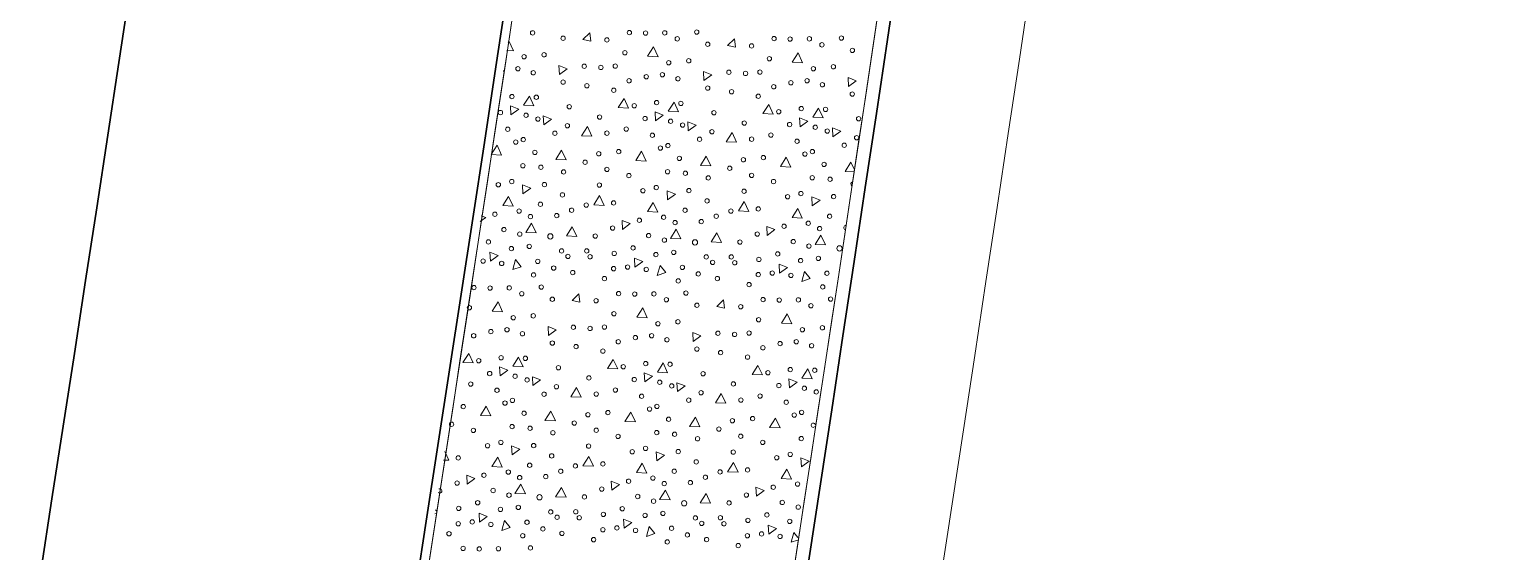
# Model space of a CAD drawing. Extents: x 2536801 to 2538856, y 7112140 to 7131569.
# Drawn here: x 2537604.8 to 2537715.5, y 7115386.2 to 7115425.4 of the extents above; entities that cross this region are included whole.
import ezdxf

# ---------------------------------------------------------------- set-up
doc = ezdxf.new("R2010")
doc.units = 0
doc.header["$LTSCALE"] = 100
doc.header["$MEASUREMENT"] = 0
for name, color, linetype, lineweight in [('D_BOC_FR', 3, 'Continuous', 13), ('D_CTB_1', 2, 'Continuous', 0), ('D_EOS_FR', 3, 'Continuous', 30), ('D_EOS_ML', 7, 'Continuous', 30), ('D_EOT_ML', 7, 'Continuous', 13), ('D_FOC_FR', 3, 'Continuous', 30), ('D_RIPRAP_1', 7, 'Continuous', 0)]:
    doc.layers.add(name, color=color, linetype=linetype, lineweight=lineweight)

msp = doc.modelspace()

# ---------------------------------------------------------------- linework, layer by layer
at = {"layer": 'D_BOC_FR', "lineweight": 0}
msp.add_arc((2525324.55, 7117290.22), 12456.67, 348.651755, 355.423692, dxfattribs=at)
at = {"layer": 'D_CTB_1', "linetype": 'Continuous', "lineweight": 0, "ltscale": 0.025}
msp.add_arc((2526379.38, 7117111.1), 11414, 349.630773, 353.252801, dxfattribs=at)
at = {"layer": 'D_EOS_FR'}
msp.add_arc((2525324.55, 7117290.22), 12428, 348.659709, 355.177266, dxfattribs=at)
at = {"layer": 'D_EOS_ML'}
for radius, start, end in [(11485, 346.032105, 358.175075), (11515, 347.842935, 358.175075), (11415, 346.032105, 353.252801)]:
    msp.add_arc((2526379.38, 7117111.1), radius, start, end, dxfattribs=at)
at = {"layer": 'D_EOT_ML'}
for radius, start, end in [(11473, 346.032105, 358.175075), (11527, 347.842935, 358.175075), (11425, 346.032105, 353.252801)]:
    msp.add_arc((2526379.38, 7117111.1), radius, start, end, dxfattribs=at)
at = {"layer": 'D_FOC_FR'}
msp.add_arc((2525324.55, 7117290.22), 12456, 348.651755, 355.423692, dxfattribs=at)
at = {"layer": 'D_RIPRAP_1', "color": 7, "linetype": 'Continuous', "lineweight": 0}
for p, q in [((2537646.27, 7115424.61), (2537646.79, 7115425.11)), ((2537646.85, 7115424.48), (2537646.27, 7115424.61)), ((2537646.79, 7115425.11), (2537646.85, 7115424.48)), ((2537657.12, 7115424.16), (2537657.63, 7115424.66)), ((2537657.63, 7115424.66), (2537657.7, 7115424.03)), ((2537657.7, 7115424.03), (2537657.12, 7115424.16)), ((2537645.46, 7115405.03), (2537645.97, 7115405.53)), ((2537646.04, 7115404.9), (2537645.46, 7115405.03)), ((2537645.97, 7115405.53), (2537646.04, 7115404.9)), ((2537656.3, 7115404.58), (2537656.82, 7115405.08)), ((2537656.82, 7115405.08), (2537656.88, 7115404.45)), ((2537656.88, 7115404.45), (2537656.3, 7115404.58))]:
    msp.add_line(p, q, dxfattribs=at)
at = {"layer": 'D_RIPRAP_1', "color": 7, "linetype": 'Continuous', "lineweight": 0, "flags": 128}
for points in [[(2537640.65, 7115424.4), (2537640.71, 7115424.5), (2537641.05, 7115423.77), (2537640.56, 7115423.79)], [(2537666.58, 7115414.67), (2537665.93, 7115414.7), (2537666.37, 7115415.4), (2537666.61, 7115414.88)], [(2537638.64, 7115411.38), (2537638.98, 7115411.24), (2537638.57, 7115410.94)], [(2537635.9, 7115393.68), (2537636.2, 7115393.03), (2537635.8, 7115393.04)], [(2537662.35, 7115387.02), (2537661.88, 7115386.87), (2537662.08, 7115387.61), (2537662.38, 7115387.24)]]:
    msp.add_lwpolyline(points, dxfattribs=at)
for points in [[(2537651.9, 7115423.32), (2537651.12, 7115423.35), (2537651.56, 7115424.05)], [(2537662.74, 7115422.87), (2537661.97, 7115422.9), (2537662.41, 7115423.6)], [(2537644.5, 7115421.99), (2537644.46, 7115422.66), (2537645.08, 7115422.42)], [(2537655.34, 7115421.54), (2537655.31, 7115422.21), (2537655.93, 7115421.96)], [(2537666.19, 7115421.09), (2537666.16, 7115421.76), (2537666.77, 7115421.51)], [(2537642.59, 7115419.63), (2537641.81, 7115419.67), (2537642.25, 7115420.36)], [(2537649.69, 7115419.46), (2537648.92, 7115419.5), (2537649.36, 7115420.19)], [(2537640.87, 7115418.95), (2537640.83, 7115419.62), (2537641.45, 7115419.38)], [(2537651.71, 7115418.5), (2537651.68, 7115419.17), (2537652.29, 7115418.93)], [(2537653.44, 7115419.18), (2537652.66, 7115419.22), (2537653.1, 7115419.91)], [(2537660.54, 7115419.01), (2537659.76, 7115419.05), (2537660.2, 7115419.74)], [(2537664.28, 7115418.73), (2537663.5, 7115418.77), (2537663.94, 7115419.46)], [(2537643.33, 7115418.21), (2537643.29, 7115418.88), (2537643.91, 7115418.64)], [(2537646.94, 7115417.35), (2537646.16, 7115417.38), (2537646.6, 7115418.07)], [(2537654.17, 7115417.76), (2537654.14, 7115418.43), (2537654.75, 7115418.19)], [(2537662.56, 7115418.05), (2537662.52, 7115418.72), (2537663.14, 7115418.48)], [(2537665.02, 7115417.31), (2537664.98, 7115417.98), (2537665.6, 7115417.74)], [(2537657.79, 7115416.9), (2537657.01, 7115416.93), (2537657.45, 7115417.62)], [(2537640.17, 7115415.94), (2537639.39, 7115415.98), (2537639.83, 7115416.67)], [(2537645.01, 7115415.57), (2537644.23, 7115415.6), (2537644.67, 7115416.3)], [(2537651.01, 7115415.49), (2537650.24, 7115415.53), (2537650.67, 7115416.22)], [(2537655.86, 7115415.12), (2537655.08, 7115415.15), (2537655.52, 7115415.85)], [(2537661.86, 7115415.04), (2537661.08, 7115415.08), (2537661.52, 7115415.77)], [(2537641.77, 7115413.03), (2537641.74, 7115413.7), (2537642.35, 7115413.46)], [(2537641.03, 7115412.11), (2537640.25, 7115412.14), (2537640.69, 7115412.83)], [(2537647.86, 7115412.16), (2537647.08, 7115412.19), (2537647.52, 7115412.89)], [(2537652.62, 7115412.58), (2537652.58, 7115413.25), (2537653.2, 7115413.01)], [(2537658.71, 7115411.71), (2537657.93, 7115411.74), (2537658.37, 7115412.44)], [(2537663.47, 7115412.13), (2537663.43, 7115412.8), (2537664.05, 7115412.56)], [(2537651.88, 7115411.66), (2537651.1, 7115411.69), (2537651.54, 7115412.38)], [(2537662.72, 7115411.21), (2537661.95, 7115411.24), (2537662.38, 7115411.93)], [(2537642.76, 7115410.1), (2537641.98, 7115410.13), (2537642.42, 7115410.82)], [(2537645.81, 7115409.83), (2537645.03, 7115409.87), (2537645.47, 7115410.56)], [(2537649.24, 7115410.36), (2537649.21, 7115411.03), (2537649.82, 7115410.79)], [(2537653.61, 7115409.65), (2537652.83, 7115409.68), (2537653.27, 7115410.37)], [(2537660.09, 7115409.91), (2537660.05, 7115410.58), (2537660.67, 7115410.34)], [(2537656.66, 7115409.38), (2537655.88, 7115409.42), (2537656.32, 7115410.11)], [(2537664.45, 7115409.2), (2537663.68, 7115409.23), (2537664.12, 7115409.92)], [(2537639.33, 7115407.97), (2537639.29, 7115408.64), (2537639.91, 7115408.4)], [(2537641.63, 7115407.56), (2537641, 7115407.35), (2537641.2, 7115408.1)], [(2537650.17, 7115407.52), (2537650.14, 7115408.19), (2537650.75, 7115407.95)], [(2537652.48, 7115407.11), (2537651.84, 7115406.9), (2537652.05, 7115407.65)], [(2537661.02, 7115407.07), (2537660.98, 7115407.74), (2537661.6, 7115407.5)], [(2537663.32, 7115406.66), (2537662.69, 7115406.45), (2537662.89, 7115407.2)], [(2537640.24, 7115404.18), (2537639.46, 7115404.22), (2537639.9, 7115404.91)], [(2537651.08, 7115403.73), (2537650.31, 7115403.77), (2537650.75, 7115404.46)], [(2537661.93, 7115403.28), (2537661.15, 7115403.32), (2537661.59, 7115404.01)], [(2537643.69, 7115402.4), (2537643.65, 7115403.07), (2537644.27, 7115402.83)], [(2537654.53, 7115401.95), (2537654.5, 7115402.62), (2537655.11, 7115402.38)], [(2537638.03, 7115400.33), (2537637.26, 7115400.36), (2537637.7, 7115401.05)], [(2537641.78, 7115400.05), (2537641, 7115400.08), (2537641.44, 7115400.78)], [(2537648.88, 7115399.88), (2537648.1, 7115399.91), (2537648.54, 7115400.6)], [(2537652.62, 7115399.6), (2537651.85, 7115399.63), (2537652.28, 7115400.33)], [(2537640.05, 7115399.37), (2537640.02, 7115400.04), (2537640.63, 7115399.8)], [(2537642.51, 7115398.63), (2537642.48, 7115399.3), (2537643.09, 7115399.06)], [(2537650.9, 7115398.92), (2537650.86, 7115399.59), (2537651.48, 7115399.35)], [(2537659.73, 7115399.43), (2537658.95, 7115399.46), (2537659.39, 7115400.15)], [(2537661.75, 7115398.47), (2537661.71, 7115399.14), (2537662.33, 7115398.9)], [(2537663.47, 7115399.15), (2537662.69, 7115399.18), (2537663.13, 7115399.88)], [(2537646.13, 7115397.76), (2537645.35, 7115397.79), (2537645.79, 7115398.49)], [(2537653.36, 7115398.18), (2537653.32, 7115398.85), (2537653.94, 7115398.61)], [(2537656.98, 7115397.31), (2537656.2, 7115397.34), (2537656.64, 7115398.04)], [(2537639.35, 7115396.36), (2537638.58, 7115396.39), (2537639.01, 7115397.08)], [(2537644.2, 7115395.98), (2537643.42, 7115396.02), (2537643.86, 7115396.71)], [(2537650.2, 7115395.91), (2537649.42, 7115395.94), (2537649.86, 7115396.63)], [(2537655.04, 7115395.53), (2537654.27, 7115395.57), (2537654.71, 7115396.26)], [(2537661.05, 7115395.46), (2537660.27, 7115395.49), (2537660.71, 7115396.18)], [(2537640.96, 7115393.44), (2537640.92, 7115394.11), (2537641.54, 7115393.87)], [(2537651.81, 7115392.99), (2537651.77, 7115393.66), (2537652.39, 7115393.42)], [(2537640.22, 7115392.52), (2537639.44, 7115392.55), (2537639.88, 7115393.25)], [(2537647.05, 7115392.58), (2537646.27, 7115392.61), (2537646.71, 7115393.3)], [(2537651.06, 7115392.07), (2537650.29, 7115392.1), (2537650.72, 7115392.8)], [(2537657.9, 7115392.13), (2537657.12, 7115392.16), (2537657.56, 7115392.85)], [(2537662.65, 7115392.54), (2537662.62, 7115393.21), (2537663.23, 7115392.97)], [(2537637.58, 7115391.23), (2537637.55, 7115391.9), (2537638.16, 7115391.66)], [(2537648.43, 7115390.78), (2537648.39, 7115391.45), (2537649.01, 7115391.21)], [(2537661.91, 7115391.62), (2537661.13, 7115391.65), (2537661.57, 7115392.35)], [(2537641.95, 7115390.51), (2537641.17, 7115390.54), (2537641.61, 7115391.24)], [(2537645, 7115390.25), (2537644.22, 7115390.28), (2537644.66, 7115390.98)], [(2537652.8, 7115390.06), (2537652.02, 7115390.09), (2537652.46, 7115390.79)], [(2537655.84, 7115389.8), (2537655.07, 7115389.83), (2537655.5, 7115390.53)], [(2537659.28, 7115390.33), (2537659.24, 7115391), (2537659.86, 7115390.76)], [(2537638.51, 7115388.39), (2537638.48, 7115389.06), (2537639.09, 7115388.81)], [(2537640.82, 7115387.98), (2537640.18, 7115387.77), (2537640.39, 7115388.51)], [(2537649.36, 7115387.94), (2537649.32, 7115388.61), (2537649.94, 7115388.36)], [(2537651.67, 7115387.53), (2537651.03, 7115387.32), (2537651.24, 7115388.06)], [(2537660.21, 7115387.49), (2537660.17, 7115388.16), (2537660.79, 7115387.91)]]:
    msp.add_lwpolyline(points, close=True, dxfattribs=at)
at = {"layer": 'D_RIPRAP_1', "color": 7, "linetype": 'Continuous', "lineweight": 0}
for centre, radius in [((2537642.49, 7115425.11), 0.163), ((2537644.78, 7115424.7), 0.163), ((2537648.06, 7115424.58), 0.163), ((2537649.75, 7115425.13), 0.163), ((2537650.96, 7115425.09), 0.163), ((2537652.4, 7115425.11), 0.163), ((2537653.34, 7115424.66), 0.163), ((2537654.8, 7115425.17), 0.163), ((2537660.6, 7115424.68), 0.163), ((2537661.8, 7115424.64), 0.163), ((2537663.25, 7115424.66), 0.163), ((2537665.65, 7115424.72), 0.163), ((2537641.85, 7115423.32), 0.163), ((2537643.35, 7115423.46), 0.163), ((2537649.41, 7115423.62), 0.163), ((2537655.63, 7115424.25), 0.163), ((2537658.91, 7115424.13), 0.163), ((2537664.19, 7115424.21), 0.163), ((2537666.48, 7115423.79), 0.163), ((2537641.39, 7115422.42), 0.163), ((2537646.36, 7115422.6), 0.163), ((2537647.61, 7115422.51), 0.163), ((2537648.69, 7115422.61), 0.163), ((2537652.7, 7115422.87), 0.163), ((2537654.2, 7115423.01), 0.163), ((2537660.25, 7115423.17), 0.163), ((2537663.55, 7115422.42), 0.163), ((2537665.05, 7115422.56), 0.163), ((2537642.54, 7115422.11), 0.163), ((2537644.78, 7115421.41), 0.163), ((2537646.56, 7115421.14), 0.163), ((2537649.73, 7115421.51), 0.163), ((2537651.02, 7115421.82), 0.163), ((2537652.23, 7115421.97), 0.163), ((2537653.39, 7115421.66), 0.163), ((2537657.21, 7115422.15), 0.163), ((2537658.46, 7115422.06), 0.163), ((2537659.54, 7115422.16), 0.163), ((2537661.86, 7115421.37), 0.163), ((2537663.08, 7115421.52), 0.163), ((2537664.23, 7115421.21), 0.163), ((2537640.94, 7115420.32), 0.163), ((2537642.77, 7115420.27), 0.163), ((2537648.58, 7115420.8), 0.163), ((2537655.63, 7115420.96), 0.163), ((2537657.41, 7115420.69), 0.163), ((2537659.42, 7115420.35), 0.163), ((2537660.58, 7115421.06), 0.163), ((2537666.47, 7115420.51), 0.163), ((2537640.08, 7115419.13), 0.163), ((2537642, 7115418.92), 0.163), ((2537645.24, 7115419.56), 0.163), ((2537650.11, 7115419.64), 0.163), ((2537651.79, 7115419.87), 0.163), ((2537653.61, 7115419.81), 0.163), ((2537656.09, 7115419.11), 0.163), ((2537660.95, 7115419.19), 0.163), ((2537662.64, 7115419.42), 0.163), ((2537664.46, 7115419.36), 0.163), ((2537640.63, 7115417.87), 0.163), ((2537642.89, 7115418.64), 0.163), ((2537645.1, 7115418.14), 0.163), ((2537647.52, 7115418.79), 0.163), ((2537649.51, 7115417.89), 0.163), ((2537650.93, 7115418.68), 0.163), ((2537652.84, 7115418.47), 0.163), ((2537653.74, 7115418.19), 0.163), ((2537658.37, 7115418.34), 0.163), ((2537661.77, 7115418.23), 0.163), ((2537663.69, 7115418.02), 0.163), ((2537666.94, 7115418.66), 0.163), ((2537641.23, 7115416.91), 0.163), ((2537641.79, 7115417.1), 0.163), ((2537644.16, 7115417.57), 0.163), ((2537648.07, 7115417.58), 0.163), ((2537651.48, 7115417.42), 0.163), ((2537655.01, 7115417.12), 0.163), ((2537655.94, 7115417.69), 0.163), ((2537658.92, 7115417.13), 0.163), ((2537660.36, 7115417.44), 0.163), ((2537662.33, 7115416.97), 0.163), ((2537664.59, 7115417.74), 0.163), ((2537665.86, 7115416.67), 0.163), ((2537666.79, 7115417.24), 0.163), ((2537642.66, 7115416.14), 0.163), ((2537647.45, 7115416.03), 0.163), ((2537648.95, 7115416.2), 0.163), ((2537652.08, 7115416.46), 0.163), ((2537652.64, 7115416.65), 0.163), ((2537653.5, 7115415.69), 0.163), ((2537658.3, 7115415.58), 0.163), ((2537659.8, 7115415.75), 0.163), ((2537662.92, 7115416.01), 0.163), ((2537663.48, 7115416.2), 0.163), ((2537641.76, 7115415.14), 0.163), ((2537643.11, 7115415.02), 0.163), ((2537644.82, 7115414.67), 0.163), ((2537646.43, 7115415.4), 0.163), ((2537648.07, 7115414.86), 0.163), ((2537652.61, 7115414.69), 0.163), ((2537653.95, 7115414.57), 0.163), ((2537657.28, 7115414.95), 0.163), ((2537664.35, 7115415.24), 0.163), ((2537639.92, 7115413.71), 0.163), ((2537640.93, 7115413.95), 0.163), ((2537643.38, 7115413.72), 0.163), ((2537647.5, 7115413.68), 0.163), ((2537649.71, 7115414.4), 0.163), ((2537651.77, 7115413.5), 0.163), ((2537655.67, 7115414.22), 0.163), ((2537658.92, 7115414.41), 0.163), ((2537660.56, 7115413.95), 0.163), ((2537663.46, 7115414.24), 0.163), ((2537664.8, 7115414.12), 0.163), ((2537643.08, 7115412.24), 0.163), ((2537644.73, 7115412.95), 0.163), ((2537648.57, 7115412.34), 0.163), ((2537650.77, 7115413.26), 0.163), ((2537654.22, 7115413.27), 0.163), ((2537655.58, 7115412.5), 0.163), ((2537658.35, 7115413.22), 0.163), ((2537661.62, 7115412.81), 0.163), ((2537662.62, 7115413.05), 0.163), ((2537665.07, 7115412.82), 0.163), ((2537639.66, 7115411.49), 0.163), ((2537641.48, 7115411.73), 0.163), ((2537642.33, 7115411.32), 0.163), ((2537644.3, 7115411.39), 0.163), ((2537645.42, 7115411.8), 0.163), ((2537646.51, 7115412.18), 0.163), ((2537652.32, 7115411.27), 0.163), ((2537653.93, 7115411.79), 0.163), ((2537656.26, 7115411.35), 0.163), ((2537657.36, 7115411.73), 0.163), ((2537659.42, 7115411.89), 0.163), ((2537664.77, 7115411.34), 0.163), ((2537640.34, 7115410.34), 0.163), ((2537648.49, 7115410.46), 0.163), ((2537650.5, 7115411.04), 0.163), ((2537653.18, 7115410.87), 0.163), ((2537655.14, 7115410.94), 0.163), ((2537661.35, 7115410.59), 0.163), ((2537663.17, 7115410.82), 0.163), ((2537664.02, 7115410.42), 0.163), ((2537639.18, 7115409.42), 0.163), ((2537640.9, 7115408.92), 0.163), ((2537641.53, 7115410), 0.163), ((2537642.24, 7115409.08), 0.163), ((2537643.82, 7115409.83), 0.199), ((2537647.19, 7115409.86), 0.163), ((2537650.03, 7115408.97), 0.163), ((2537651.19, 7115409.89), 0.163), ((2537652.38, 7115409.55), 0.163), ((2537654.67, 7115409.38), 0.199), ((2537658.04, 7115409.41), 0.163), ((2537659.34, 7115410.01), 0.163), ((2537662.04, 7115409.44), 0.163), ((2537663.22, 7115409.1), 0.163), ((2537665.51, 7115408.93), 0.199), ((2537638.78, 7115407.98), 0.163), ((2537642.88, 7115407.96), 0.163), ((2537644.66, 7115408.74), 0.163), ((2537645.14, 7115408.33), 0.163), ((2537646.55, 7115408.74), 0.163), ((2537646.8, 7115408.3), 0.163), ((2537648.61, 7115408.55), 0.163), ((2537651.74, 7115408.47), 0.163), ((2537653.08, 7115408.63), 0.163), ((2537655.51, 7115408.29), 0.163), ((2537655.99, 7115407.88), 0.163), ((2537657.39, 7115408.29), 0.163), ((2537657.65, 7115407.85), 0.163), ((2537659.46, 7115408.1), 0.163), ((2537660.88, 7115408.52), 0.163), ((2537662.59, 7115408.02), 0.163), ((2537663.93, 7115408.18), 0.163), ((2537640.17, 7115407.8), 0.163), ((2537642.56, 7115406.94), 0.163), ((2537644.07, 7115407.46), 0.163), ((2537645.5, 7115407.12), 0.163), ((2537648.57, 7115407.41), 0.163), ((2537649.62, 7115407.53), 0.163), ((2537651.02, 7115407.35), 0.163), ((2537653.73, 7115407.51), 0.163), ((2537654.92, 7115407.01), 0.163), ((2537659.42, 7115406.96), 0.163), ((2537660.47, 7115407.08), 0.163), ((2537661.87, 7115406.9), 0.163), ((2537664.57, 7115407.06), 0.163), ((2537638.09, 7115405.99), 0.163), ((2537639.3, 7115405.95), 0.163), ((2537640.74, 7115405.97), 0.163), ((2537643.14, 7115406.03), 0.163), ((2537647.88, 7115406.66), 0.163), ((2537653.41, 7115406.49), 0.163), ((2537656.35, 7115406.67), 0.163), ((2537658.73, 7115406.21), 0.163), ((2537664.25, 7115406.04), 0.163), ((2537637.75, 7115404.48), 0.163), ((2537641.68, 7115405.53), 0.163), ((2537643.97, 7115405.11), 0.163), ((2537647.25, 7115405), 0.163), ((2537648.94, 7115405.54), 0.163), ((2537650.15, 7115405.5), 0.163), ((2537651.59, 7115405.52), 0.163), ((2537652.53, 7115405.08), 0.163), ((2537653.99, 7115405.58), 0.163), ((2537654.82, 7115404.66), 0.163), ((2537658.1, 7115404.55), 0.163), ((2537659.78, 7115405.09), 0.163), ((2537660.99, 7115405.05), 0.163), ((2537662.43, 7115405.07), 0.163), ((2537663.37, 7115404.63), 0.163), ((2537664.84, 7115405.13), 0.163), ((2537641.04, 7115403.73), 0.163), ((2537642.54, 7115403.87), 0.163), ((2537648.59, 7115404.03), 0.163), ((2537653.39, 7115403.42), 0.163), ((2537659.44, 7115403.58), 0.163), ((2537638.07, 7115402.37), 0.163), ((2537639.36, 7115402.69), 0.163), ((2537640.57, 7115402.83), 0.163), ((2537641.73, 7115402.52), 0.163), ((2537645.55, 7115403.01), 0.163), ((2537646.8, 7115402.92), 0.163), ((2537647.88, 7115403.03), 0.163), ((2537651.42, 7115402.38), 0.163), ((2537651.89, 7115403.28), 0.163), ((2537656.39, 7115402.56), 0.163), ((2537657.64, 7115402.47), 0.163), ((2537658.73, 7115402.58), 0.163), ((2537662.73, 7115402.83), 0.163), ((2537664.23, 7115402.97), 0.163), ((2537643.97, 7115401.83), 0.163), ((2537645.75, 7115401.56), 0.163), ((2537647.76, 7115401.22), 0.163), ((2537648.92, 7115401.92), 0.163), ((2537650.2, 7115402.24), 0.163), ((2537652.57, 7115402.07), 0.163), ((2537654.81, 7115401.38), 0.163), ((2537659.76, 7115401.47), 0.163), ((2537661.05, 7115401.79), 0.163), ((2537662.27, 7115401.93), 0.163), ((2537663.42, 7115401.62), 0.163), ((2537638.45, 7115400.5), 0.163), ((2537640.13, 7115400.73), 0.163), ((2537641.95, 7115400.68), 0.163), ((2537650.98, 7115400.28), 0.163), ((2537652.8, 7115400.23), 0.163), ((2537656.59, 7115401.11), 0.163), ((2537658.61, 7115400.77), 0.163), ((2537639.27, 7115399.54), 0.163), ((2537641.18, 7115399.33), 0.163), ((2537642.08, 7115399.06), 0.163), ((2537644.43, 7115399.97), 0.163), ((2537646.71, 7115399.21), 0.163), ((2537649.29, 7115400.05), 0.163), ((2537650.12, 7115399.09), 0.163), ((2537655.28, 7115399.52), 0.163), ((2537660.14, 7115399.6), 0.163), ((2537661.82, 7115399.83), 0.163), ((2537663.65, 7115399.78), 0.163), ((2537637.85, 7115398.75), 0.163), ((2537639.82, 7115398.28), 0.163), ((2537643.35, 7115397.99), 0.163), ((2537644.28, 7115398.55), 0.163), ((2537647.26, 7115398), 0.163), ((2537648.7, 7115398.3), 0.163), ((2537652.03, 7115398.88), 0.163), ((2537652.93, 7115398.61), 0.163), ((2537655.13, 7115398.1), 0.163), ((2537657.55, 7115398.76), 0.163), ((2537659.55, 7115397.85), 0.163), ((2537660.96, 7115398.64), 0.163), ((2537662.88, 7115398.43), 0.163), ((2537663.77, 7115398.16), 0.163), ((2537637.29, 7115397.06), 0.163), ((2537640.42, 7115397.32), 0.163), ((2537640.98, 7115397.52), 0.163), ((2537650.67, 7115397.83), 0.163), ((2537651.26, 7115396.87), 0.163), ((2537651.82, 7115397.07), 0.163), ((2537654.2, 7115397.54), 0.163), ((2537658.11, 7115397.55), 0.163), ((2537661.51, 7115397.38), 0.163), ((2537636.41, 7115395.73), 0.163), ((2537641.85, 7115396.56), 0.163), ((2537645.62, 7115395.82), 0.163), ((2537646.64, 7115396.45), 0.163), ((2537648.14, 7115396.61), 0.163), ((2537652.69, 7115396.11), 0.163), ((2537657.48, 7115396), 0.163), ((2537658.99, 7115396.16), 0.163), ((2537662.11, 7115396.42), 0.163), ((2537662.67, 7115396.62), 0.163), ((2537638.05, 7115395.27), 0.163), ((2537640.95, 7115395.56), 0.163), ((2537642.3, 7115395.43), 0.163), ((2537644.01, 7115395.09), 0.163), ((2537647.26, 7115395.28), 0.163), ((2537648.9, 7115394.82), 0.163), ((2537651.8, 7115395.11), 0.163), ((2537653.14, 7115394.98), 0.163), ((2537654.86, 7115394.64), 0.163), ((2537656.46, 7115395.37), 0.163), ((2537658.1, 7115394.83), 0.163), ((2537662.64, 7115394.66), 0.163), ((2537639.11, 7115394.12), 0.163), ((2537640.11, 7115394.37), 0.163), ((2537642.57, 7115394.13), 0.163), ((2537646.69, 7115394.09), 0.163), ((2537649.96, 7115393.67), 0.163), ((2537650.96, 7115393.92), 0.163), ((2537653.41, 7115393.68), 0.163), ((2537657.54, 7115393.64), 0.163), ((2537659.75, 7115394.37), 0.163), ((2537661.81, 7115393.47), 0.163), ((2537636.91, 7115393.2), 0.163), ((2537642.27, 7115392.65), 0.163), ((2537643.92, 7115393.36), 0.163), ((2537645.7, 7115392.6), 0.163), ((2537647.76, 7115392.75), 0.163), ((2537654.76, 7115392.91), 0.163), ((2537660.8, 7115393.22), 0.163), ((2537636.83, 7115391.32), 0.163), ((2537638.84, 7115391.91), 0.163), ((2537640.67, 7115392.14), 0.163), ((2537641.52, 7115391.73), 0.163), ((2537643.48, 7115391.8), 0.163), ((2537644.6, 7115392.21), 0.163), ((2537649.69, 7115391.46), 0.163), ((2537651.51, 7115391.69), 0.163), ((2537652.36, 7115391.28), 0.163), ((2537653.11, 7115392.2), 0.163), ((2537654.33, 7115391.35), 0.163), ((2537655.45, 7115391.76), 0.163), ((2537656.55, 7115392.15), 0.163), ((2537658.61, 7115392.3), 0.163), ((2537662.36, 7115391.24), 0.163), ((2537639.53, 7115390.76), 0.163), ((2537640.72, 7115390.41), 0.163), ((2537643.01, 7115390.25), 0.199), ((2537646.38, 7115390.28), 0.163), ((2537647.68, 7115390.87), 0.163), ((2537650.38, 7115390.31), 0.163), ((2537658.53, 7115390.42), 0.163), ((2537660.54, 7115391.01), 0.163), ((2537636.95, 7115389.42), 0.163), ((2537638.37, 7115389.84), 0.163), ((2537640.08, 7115389.34), 0.163), ((2537641.42, 7115389.49), 0.163), ((2537643.85, 7115389.15), 0.163), ((2537645.73, 7115389.16), 0.163), ((2537649.22, 7115389.39), 0.163), ((2537651.56, 7115389.96), 0.163), ((2537652.27, 7115389.04), 0.163), ((2537653.86, 7115389.8), 0.199), ((2537657.23, 7115389.83), 0.163), ((2537661.22, 7115389.86), 0.163), ((2537662.41, 7115389.51), 0.163), ((2537636.91, 7115388.27), 0.163), ((2537637.96, 7115388.4), 0.163), ((2537639.36, 7115388.21), 0.163), ((2537642.07, 7115388.38), 0.163), ((2537643.26, 7115387.88), 0.163), ((2537644.33, 7115388.75), 0.163), ((2537645.99, 7115388.71), 0.163), ((2537647.8, 7115388.97), 0.163), ((2537648.81, 7115387.95), 0.163), ((2537650.93, 7115388.89), 0.163), ((2537652.91, 7115387.93), 0.163), ((2537654.7, 7115388.7), 0.163), ((2537655.18, 7115388.29), 0.163), ((2537656.58, 7115388.71), 0.163), ((2537656.84, 7115388.26), 0.163), ((2537658.64, 7115388.52), 0.163), ((2537660.06, 7115388.93), 0.163), ((2537661.78, 7115388.44), 0.163), ((2537636.22, 7115387.52), 0.163), ((2537641.75, 7115387.36), 0.163), ((2537644.69, 7115387.54), 0.163), ((2537647.07, 7115387.07), 0.163), ((2537647.76, 7115387.82), 0.163), ((2537650.21, 7115387.76), 0.163), ((2537652.59, 7115386.9), 0.163), ((2537654.1, 7115387.43), 0.163), ((2537655.54, 7115387.08), 0.163), ((2537658.6, 7115387.37), 0.163), ((2537659.66, 7115387.5), 0.163), ((2537661.05, 7115387.31), 0.163), ((2537637.28, 7115386.41), 0.163), ((2537638.49, 7115386.37), 0.163), ((2537639.93, 7115386.39), 0.163), ((2537642.33, 7115386.45), 0.163), ((2537657.91, 7115386.62), 0.163)]:
    msp.add_circle(centre, radius, dxfattribs=at)
at = {"layer": 'D_RIPRAP_1', "color": 7, "lineweight": 0, "extrusion": (0, 0, -1)}
msp.add_arc((-2525324.55, 7117290.22), 12456.67, 188.107993, 189.12175, dxfattribs=at)
at = {"layer": 'D_RIPRAP_1', "color": 7, "lineweight": 0}
msp.add_arc((2526379.38, 7117111.1), 11414, 350.933864, 352.028193, dxfattribs=at)
at = {"layer": 'D_RIPRAP_1', "color": 7, "linetype": 'Continuous', "lineweight": 0}
for centre, start, end in [((2537640.17, 7115422.27), 327.7232, 14.6834), ((2537666.52, 7115413.77), 106.9261, 236.3807), ((2537665.99, 7115410.49), 90.5306, 252.7761), ((2537663.54, 7115395.66), 13.2923, 329.0551), ((2537635.53, 7115390.73), 226.4569, 115.9496), ((2537635.14, 7115389.16), 279.9271, 62.4794)]:
    msp.add_arc(centre, 0.163, start, end, dxfattribs=at)

doc.saveas('drawing.dxf')
